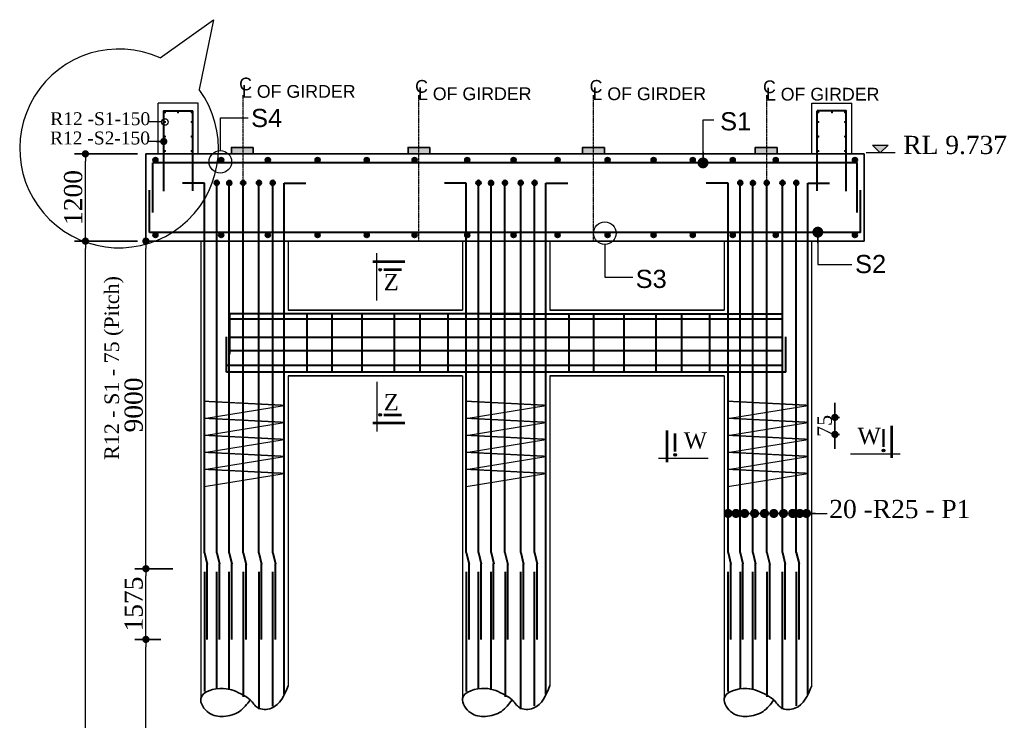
# Model space of a CAD drawing. Header units: millimetres. Extents: x -469201 to 35267, y 67768 to 197746.
# Drawn here: x -289392 to -275824, y 108994 to 118638 of the extents above; entities that cross this region are included whole.
import ezdxf

# ---------------------------------------------------------------- set-up
doc = ezdxf.new("R2010")
doc.units = ezdxf.units.MM
doc.header["$PDMODE"] = 2
doc.linetypes.add('CENTER', pattern=[2, 1.25, -0.25, 0.25, -0.25])
doc.linetypes.add('DASHEDX2', pattern=[38.1, 25.4, -12.7])
doc.layers.get('Defpoints').update_dxf_attribs({"lineweight": 13})
for name, color, linetype, lineweight in [('Abutment W Line', 30, 'Continuous', 18), ('Ber', 12, 'Continuous', 30), ('Binder', 136, 'Continuous', 15), ('BODER', 1, 'Continuous', 30), ('Center Line', 34, 'Continuous', 15), ('dim', 4, 'Continuous', 25), ('Dimision', 4, 'Continuous', 9), ('Pile', 11, 'Continuous', 15), ('Pire Line', 11, 'Continuous', 25), ('Reinf.', 12, 'Continuous', 30), ('Rod', 12, 'Continuous', 30), ('Text', 7, 'Continuous', 15)]:
    doc.layers.add(name, color=color, linetype=linetype, lineweight=lineweight)
doc.styles.add('ROMANS', font='arial.ttf', dxfattribs={"height": 200})
doc.styles.get("Standard").update_dxf_attribs({"font": 'times.ttf'})
doc.dimstyles.new('ISO-25', dxfattribs={"dimtxt": 175, "dimasz": 100, "dimexe": 65, "dimexo": 115.625, "dimgap": 40, "dimtad": 1, "dimtoh": 1, "dimdec": 0, "dimtxsty": 'Standard', "dimblk": 'DOT', "dimcen": 300, "dimclrd": 256, "dimclre": 256, "dimclrt": 256, "dimadec": 0, "dimazin": 0, "dimtfac": 1, "dimtdec": 0, "dimtix": 1, "dimtmove": 0, "dimatfit": 3, "dimldrblk": 'DOT', "dimfxl": 75, "dimlwd": -1, "dimarcsym": 0})

# ---------------------------------------------------------------- blocks, each defined once
blk = doc.blocks.new('_Dot')
at = {"color": 0, "linetype": 'ByBlock', "lineweight": -2}
blk.add_line((-0.5, 0), (-1, 0), dxfattribs=at)
at = {"color": 0, "linetype": 'ByBlock', "const_width": 0.5}
blk.add_lwpolyline([(-0.25, 0, 1), (0.25, 0, 1)], format="xyb", close=True, dxfattribs=at)
blk = doc.blocks.new('*D20')
at = {"layer": 'Defpoints', "color": 0, "ltscale": 3, "transparency": 16777216}
for p in [(-287657, 111091), (-287339, 111091), (-287334, 110119)]:
    blk.add_point(p, dxfattribs=at)
at = {"layer": 'Dimision', "color": 1, "lineweight": -2, "ltscale": 3, "transparency": 16777216}
for p, q in [((-287455, 111091), (-287807, 111091)), ((-287450, 110119), (-287807, 110119))]:
    blk.add_line(p, q, dxfattribs=at)
at = {"layer": 'Dimision', "ltscale": 3, "transparency": 16777216}
blk.add_line((-287657, 110219), (-287657, 110991), dxfattribs=at)
at = {"layer": 'Dimision', "ltscale": 3, "transparency": 16777216, "xscale": 100, "yscale": 100, "zscale": 100}
for p, rotation in [((-287657, 111091), 90), ((-287657, 110119), 270)]:
    blk.add_blockref('_Dot', p, dxfattribs=dict(at, rotation=rotation))
at = {"layer": 'Dimision', "ltscale": 3, "transparency": 16777216, "insert": (-287824, 110605), "char_height": 250, "attachment_point": 5, "rotation": 90}
blk.add_mtext('1575', dxfattribs=at)
blk = doc.blocks.new('*D22')
at = {"layer": 'Defpoints', "color": 0, "ltscale": 3, "transparency": 16777216}
for p in [(-287657, 110119), (-287334, 110119), (-287363, 105086)]:
    blk.add_point(p, dxfattribs=at)
at = {"layer": 'Dimision', "color": 1, "lineweight": -2, "ltscale": 3, "transparency": 16777216}
for p, q in [((-287450, 110119), (-287807, 110119)), ((-287479, 105086), (-287807, 105086))]:
    blk.add_line(p, q, dxfattribs=at)
at = {"layer": 'Dimision', "ltscale": 3, "transparency": 16777216}
blk.add_line((-287657, 105186), (-287657, 110019), dxfattribs=at)
at = {"layer": 'Dimision', "ltscale": 3, "transparency": 16777216, "xscale": 100, "yscale": 100, "zscale": 100}
for p, rotation in [((-287657, 110119), 90), ((-287657, 105086), 270)]:
    blk.add_blockref('_Dot', p, dxfattribs=dict(at, rotation=rotation))
at = {"layer": 'Dimision', "ltscale": 3, "transparency": 16777216, "insert": (-287824, 107603), "char_height": 250, "attachment_point": 5, "rotation": 90}
blk.add_mtext('8850', dxfattribs=at)
blk = doc.blocks.new('*D23')
at = {"layer": 'Defpoints', "color": 0, "ltscale": 3, "transparency": 16777216}
for p in [(-287657, 115594), (-287657, 115594), (-287172, 111091)]:
    blk.add_point(p, dxfattribs=at)
at = {"layer": 'Dimision', "ltscale": 3, "transparency": 16777216}
blk.add_line((-287657, 111191), (-287657, 115494), dxfattribs=at)
at = {"layer": 'Dimision', "color": 1, "lineweight": -2, "ltscale": 3, "transparency": 16777216}
for p, q in [((-287541, 115594), (-287507, 115594)), ((-287288, 111091), (-287807, 111091))]:
    blk.add_line(p, q, dxfattribs=at)
at = {"layer": 'Dimision', "ltscale": 3, "transparency": 16777216, "xscale": 100, "yscale": 100, "zscale": 100}
for p, rotation in [((-287657, 115594), 90), ((-287657, 111091), 270)]:
    blk.add_blockref('_Dot', p, dxfattribs=dict(at, rotation=rotation))
at = {"layer": 'Dimision', "ltscale": 3, "transparency": 16777216, "insert": (-287824, 113342), "char_height": 250, "attachment_point": 5, "rotation": 90}
blk.add_mtext('9000', dxfattribs=at)
blk = doc.blocks.new('*D25')
at = {"layer": 'Defpoints', "color": 0, "ltscale": 3, "transparency": 16777216}
for p in [(-288489, 115594), (-287657, 115594), (-286902, 92459)]:
    blk.add_point(p, dxfattribs=at)
at = {"layer": 'Dimision', "color": 1, "lineweight": -2, "ltscale": 3, "transparency": 16777216}
for p, q in [((-287773, 115594), (-288639, 115594)), ((-287018, 92459), (-288639, 92459))]:
    blk.add_line(p, q, dxfattribs=at)
at = {"layer": 'Dimision', "ltscale": 3, "transparency": 16777216}
blk.add_line((-288489, 92559), (-288489, 115494), dxfattribs=at)
at = {"layer": 'Dimision', "ltscale": 3, "transparency": 16777216, "xscale": 100, "yscale": 100, "zscale": 100}
for p, rotation in [((-288489, 115594), 90), ((-288489, 92459), 270)]:
    blk.add_blockref('_Dot', p, dxfattribs=dict(at, rotation=rotation))
at = {"layer": 'Dimision', "ltscale": 3, "transparency": 16777216, "insert": (-288656, 104026), "char_height": 250, "attachment_point": 5, "rotation": 90}
blk.add_mtext('42450', dxfattribs=at)
blk = doc.blocks.new('rod')
at = {"layer": 'Rod', "ltscale": 10, "const_width": 15}
blk.add_lwpolyline([(-7.5, 0, 1), (7.5, 0, 1)], format="xyb", close=True, dxfattribs=at)
blk = doc.blocks.new('*D88')
at = {"layer": 'Defpoints', "color": 0, "ltscale": 3, "transparency": 16777216}
for p in [(-278553, 113171), (-278553, 112937), (-278181, 112937)]:
    blk.add_point(p, dxfattribs=at)
at = {"layer": 'Pire Line', "linetype": 'Continuous', "ltscale": 3, "transparency": 16777216}
for p, q in [((-278181, 113271), (-278181, 113371)), ((-278181, 113171), (-278181, 112937)), ((-278181, 112837), (-278181, 112737))]:
    blk.add_line(p, q, dxfattribs=at)
at = {"layer": 'Pire Line', "linetype": 'Continuous', "lineweight": -2, "ltscale": 3, "transparency": 16777216}
for p, q in [((-278216, 113171), (-278116, 113171)), ((-278216, 112937), (-278116, 112937))]:
    blk.add_line(p, q, dxfattribs=at)
at = {"layer": 'Pire Line', "ltscale": 3, "transparency": 16777216, "xscale": 100, "yscale": 100, "zscale": 100}
for p, rotation in [((-278181, 113171), 270), ((-278181, 112937), 90)]:
    blk.add_blockref('_Dot', p, dxfattribs=dict(at, rotation=rotation))
at = {"layer": 'Pire Line', "ltscale": 3, "transparency": 16777216, "insert": (-278323, 113054), "char_height": 200, "attachment_point": 5, "rotation": 90}
blk.add_mtext('75', dxfattribs=at)
blk = doc.blocks.new('*D132')
at = {"layer": 'Defpoints', "color": 0, "ltscale": 3, "transparency": 16777216}
for p in [(-288489, 116794), (-287657, 116794), (-287657, 115594)]:
    blk.add_point(p, dxfattribs=at)
at = {"layer": 'Dimision', "color": 1, "lineweight": -2, "ltscale": 3, "transparency": 16777216}
for p, q in [((-287773, 116794), (-288639, 116794)), ((-287773, 115594), (-288639, 115594))]:
    blk.add_line(p, q, dxfattribs=at)
at = {"layer": 'Dimision', "ltscale": 3, "transparency": 16777216}
blk.add_line((-288489, 115694), (-288489, 116694), dxfattribs=at)
at = {"layer": 'Dimision', "ltscale": 3, "transparency": 16777216, "xscale": 100, "yscale": 100, "zscale": 100}
for p, rotation in [((-288489, 116794), 90), ((-288489, 115594), 270)]:
    blk.add_blockref('_Dot', p, dxfattribs=dict(at, rotation=rotation))
at = {"layer": 'Dimision', "ltscale": 3, "transparency": 16777216, "insert": (-288656, 116194), "char_height": 250, "attachment_point": 5, "rotation": 90}
blk.add_mtext('1200', dxfattribs=at)

msp = doc.modelspace()

# ---------------------------------------------------------------- hatches: boundary and pattern name
at = {"layer": 'Dimision', "ltscale": 5}
msp.add_hatch(color=256, dxfattribs=at).paths.add_polyline_path([(-277662.5, 116914.7), (-277450.4, 116914.7), (-277556.5, 116808.6)])
at = {"layer": 'Pire Line', "ltscale": 3}
h = msp.add_hatch(color=256, dxfattribs=at)
h.paths.add_polyline_path([(-286180.9, 116882.2), (-286330.9, 116882.2), (-286330.9, 116793.7), (-286180.9, 116793.7)])
h.paths.add_polyline_path([(-286330.9, 116882.2), (-286480.9, 116882.2), (-286480.9, 116793.7), (-286330.9, 116793.7)])
h = msp.add_hatch(color=256, dxfattribs=at)
h.paths.add_polyline_path([(-283752.1, 116882.2), (-283902.1, 116882.2), (-283902.1, 116793.7), (-283752.1, 116793.7)])
h.paths.add_polyline_path([(-283902.1, 116882.2), (-284052.1, 116882.2), (-284052.1, 116793.7), (-283902.1, 116793.7)])
h = msp.add_hatch(color=256, dxfattribs=at)
h.paths.add_polyline_path([(-281352.1, 116882.2), (-281502.1, 116882.2), (-281502.1, 116793.7), (-281352.1, 116793.7)])
h.paths.add_polyline_path([(-281502.1, 116882.2), (-281652.1, 116882.2), (-281652.1, 116793.7), (-281502.1, 116793.7)])
h = msp.add_hatch(color=256, dxfattribs=at)
h.paths.add_polyline_path([(-278975.5, 116882.2), (-279125.5, 116882.2), (-279125.5, 116793.7), (-278975.5, 116793.7)])
h.paths.add_polyline_path([(-279125.5, 116882.2), (-279275.5, 116882.2), (-279275.5, 116793.7), (-279125.5, 116793.7)])
h = msp.add_hatch(color=256, dxfattribs=at)
h.set_gradient(color1=(238, 17, 46), color2=(219, 15, 42), one_color=1, tint=0.46, name='INVCYLINDER')
h.paths.add_polyline_path([(-287560.5, 116708.7, 1), (-287490.6, 116708.7, 1)])
h = msp.add_hatch(color=256, dxfattribs=at)
h.set_gradient(color1=(238, 17, 46), color2=(219, 15, 42), one_color=1, tint=0.46, name='INVCYLINDER')
h.paths.add_polyline_path([(-286656.7, 116708.7, 1), (-286586.8, 116708.7, 1)])
h = msp.add_hatch(color=256, dxfattribs=at)
h.set_gradient(color1=(238, 17, 46), color2=(219, 15, 42), one_color=1, tint=0.46, name='INVCYLINDER')
h.paths.add_polyline_path([(-286014.7, 116708.7, 1), (-285944.8, 116708.7, 1)])
h = msp.add_hatch(color=256, dxfattribs=at)
h.set_gradient(color1=(238, 17, 46), color2=(219, 15, 42), one_color=1, tint=0.46, name='INVCYLINDER')
h.paths.add_polyline_path([(-285330.5, 116708.7, 1), (-285260.6, 116708.7, 1)])
h = msp.add_hatch(color=256, dxfattribs=at)
h.set_gradient(color1=(238, 17, 46), color2=(219, 15, 42), one_color=1, tint=0.46, name='INVCYLINDER')
h.paths.add_polyline_path([(-284655, 116708.7, 1), (-284585.2, 116708.7, 1)])
h = msp.add_hatch(color=256, dxfattribs=at)
h.set_gradient(color1=(238, 17, 46), color2=(219, 15, 42), one_color=1, tint=0.46, name='INVCYLINDER')
h.paths.add_polyline_path([(-283996.8, 116708.7, 1), (-283926.9, 116708.7, 1)])
h = msp.add_hatch(color=256, dxfattribs=at)
h.set_gradient(color1=(238, 17, 46), color2=(219, 15, 42), one_color=1, tint=0.46, name='INVCYLINDER')
h.paths.add_polyline_path([(-283271.6, 116708.7, 1), (-283201.7, 116708.7, 1)])
h = msp.add_hatch(color=256, dxfattribs=at)
h.set_gradient(color1=(238, 17, 46), color2=(219, 15, 42), one_color=1, tint=0.46, name='INVCYLINDER')
h.paths.add_polyline_path([(-282634.8, 116708.7, 1), (-282564.9, 116708.7, 1)])
h = msp.add_hatch(color=256, dxfattribs=at)
h.set_gradient(color1=(238, 17, 46), color2=(219, 15, 42), one_color=1, tint=0.46, name='INVCYLINDER')
h.paths.add_polyline_path([(-282029.1, 116708.7, 1), (-281959.2, 116708.7, 1)])
h = msp.add_hatch(color=256, dxfattribs=at)
h.set_gradient(color1=(238, 17, 46), color2=(219, 15, 42), one_color=1, tint=0.46, name='INVCYLINDER')
h.paths.add_polyline_path([(-281342.8, 116708.7, 1), (-281272.9, 116708.7, 1)])
h = msp.add_hatch(color=256, dxfattribs=at)
h.set_gradient(color1=(238, 17, 46), color2=(219, 15, 42), one_color=1, tint=0.46, name='INVCYLINDER')
h.paths.add_polyline_path([(-280708.8, 116708.7, 1), (-280638.9, 116708.7, 1)])
h = msp.add_hatch(color=256, dxfattribs=at)
h.set_gradient(color1=(238, 17, 46), color2=(219, 15, 42), one_color=1, tint=0.46, name='INVCYLINDER')
h.paths.add_polyline_path([(-280170.9, 116708.7, 1), (-280101, 116708.7, 1)])
h = msp.add_hatch(color=256, dxfattribs=at)
h.set_gradient(color1=(238, 17, 46), color2=(219, 15, 42), one_color=1, tint=0.46, name='INVCYLINDER')
h.paths.add_polyline_path([(-279620.4, 116708.7, 1), (-279550.5, 116708.7, 1)])
h = msp.add_hatch(color=256, dxfattribs=at)
h.set_gradient(color1=(238, 17, 46), color2=(219, 15, 42), one_color=1, tint=0.46, name='INVCYLINDER')
h.paths.add_polyline_path([(-279030.4, 116708.7, 1), (-278960.5, 116708.7, 1)])
h = msp.add_hatch(color=256, dxfattribs=at)
h.set_gradient(color1=(238, 17, 46), color2=(219, 15, 42), one_color=1, tint=0.46, name='INVCYLINDER')
h.paths.add_polyline_path([(-277941.4, 116708.7, 1), (-277871.5, 116708.7, 1)])
h = msp.add_hatch(color=256, dxfattribs=at)
h.set_gradient(color1=(238, 17, 46), color2=(219, 15, 42), one_color=1, tint=0.46, name='INVCYLINDER')
h.paths.add_polyline_path([(-286718.1, 116396.1, 1), (-286648.2, 116396.1, 1)])
h = msp.add_hatch(color=256, dxfattribs=at)
h.set_gradient(color1=(238, 17, 46), color2=(219, 15, 42), one_color=1, tint=0.46, name='INVCYLINDER')
h.paths.add_polyline_path([(-286545.1, 116394.2, 1), (-286475.2, 116394.2, 1)])
h = msp.add_hatch(color=256, dxfattribs=at)
h.set_gradient(color1=(238, 17, 46), color2=(219, 15, 42), one_color=1, tint=0.46, name='INVCYLINDER')
h.paths.add_polyline_path([(-286354.3, 116396.1, 1), (-286284.4, 116396.1, 1)])
h = msp.add_hatch(color=256, dxfattribs=at)
h.set_gradient(color1=(238, 17, 46), color2=(219, 15, 42), one_color=1, tint=0.46, name='INVCYLINDER')
h.paths.add_polyline_path([(-286138.2, 116396.1, 1), (-286068.3, 116396.1, 1)])
h = msp.add_hatch(color=256, dxfattribs=at)
h.set_gradient(color1=(238, 17, 46), color2=(219, 15, 42), one_color=1, tint=0.46, name='INVCYLINDER')
h.paths.add_polyline_path([(-285947.5, 116396.1, 1), (-285877.6, 116396.1, 1)])
h = msp.add_hatch(color=256, dxfattribs=at)
h.set_gradient(color1=(238, 17, 46), color2=(219, 15, 42), one_color=1, tint=0.46, name='INVCYLINDER')
h.paths.add_polyline_path([(-283117.2, 116396.1, 1), (-283047.3, 116396.1, 1)])
h = msp.add_hatch(color=256, dxfattribs=at)
h.set_gradient(color1=(238, 17, 46), color2=(219, 15, 42), one_color=1, tint=0.46, name='INVCYLINDER')
h.paths.add_polyline_path([(-282944.2, 116394.2, 1), (-282874.3, 116394.2, 1)])
h = msp.add_hatch(color=256, dxfattribs=at)
h.set_gradient(color1=(238, 17, 46), color2=(219, 15, 42), one_color=1, tint=0.46, name='INVCYLINDER')
h.paths.add_polyline_path([(-282753.4, 116396.1, 1), (-282683.5, 116396.1, 1)])
h = msp.add_hatch(color=256, dxfattribs=at)
h.set_gradient(color1=(238, 17, 46), color2=(219, 15, 42), one_color=1, tint=0.46, name='INVCYLINDER')
h.paths.add_polyline_path([(-282537.3, 116396.1, 1), (-282467.4, 116396.1, 1)])
h = msp.add_hatch(color=256, dxfattribs=at)
h.set_gradient(color1=(238, 17, 46), color2=(219, 15, 42), one_color=1, tint=0.46, name='INVCYLINDER')
h.paths.add_polyline_path([(-282346.6, 116396.1, 1), (-282276.7, 116396.1, 1)])
h = msp.add_hatch(color=256, dxfattribs=at)
h.set_gradient(color1=(238, 17, 46), color2=(219, 15, 42), one_color=1, tint=0.46, name='INVCYLINDER')
h.paths.add_polyline_path([(-279517.2, 116396.1, 1), (-279447.3, 116396.1, 1)])
h = msp.add_hatch(color=256, dxfattribs=at)
h.set_gradient(color1=(238, 17, 46), color2=(219, 15, 42), one_color=1, tint=0.46, name='INVCYLINDER')
h.paths.add_polyline_path([(-279344.2, 116394.2, 1), (-279274.3, 116394.2, 1)])
h = msp.add_hatch(color=256, dxfattribs=at)
h.set_gradient(color1=(238, 17, 46), color2=(219, 15, 42), one_color=1, tint=0.46, name='INVCYLINDER')
h.paths.add_polyline_path([(-279153.4, 116396.1, 1), (-279083.5, 116396.1, 1)])
h = msp.add_hatch(color=256, dxfattribs=at)
h.set_gradient(color1=(238, 17, 46), color2=(219, 15, 42), one_color=1, tint=0.46, name='INVCYLINDER')
h.paths.add_polyline_path([(-278937.3, 116396.1, 1), (-278867.4, 116396.1, 1)])
h = msp.add_hatch(color=256, dxfattribs=at)
h.set_gradient(color1=(238, 17, 46), color2=(219, 15, 42), one_color=1, tint=0.46, name='INVCYLINDER')
h.paths.add_polyline_path([(-278746.6, 116396.1, 1), (-278676.7, 116396.1, 1)])
h = msp.add_hatch(color=256, dxfattribs=at)
h.set_gradient(color1=(238, 17, 46), color2=(219, 15, 42), one_color=1, tint=0.46, name='INVCYLINDER')
h.paths.add_polyline_path([(-287560.5, 115678.7, -1), (-287490.6, 115678.7, -1)])
h = msp.add_hatch(color=256, dxfattribs=at)
h.set_gradient(color1=(238, 17, 46), color2=(219, 15, 42), one_color=1, tint=0.46, name='INVCYLINDER')
h.paths.add_polyline_path([(-286656.7, 115678.7, -1), (-286586.8, 115678.7, -1)])
h = msp.add_hatch(color=256, dxfattribs=at)
h.set_gradient(color1=(238, 17, 46), color2=(219, 15, 42), one_color=1, tint=0.46, name='INVCYLINDER')
h.paths.add_polyline_path([(-286014.7, 115678.7, -1), (-285944.8, 115678.7, -1)])
h = msp.add_hatch(color=256, dxfattribs=at)
h.set_gradient(color1=(238, 17, 46), color2=(219, 15, 42), one_color=1, tint=0.46, name='INVCYLINDER')
h.paths.add_polyline_path([(-285330.5, 115678.7, -1), (-285260.6, 115678.7, -1)])
h = msp.add_hatch(color=256, dxfattribs=at)
h.set_gradient(color1=(238, 17, 46), color2=(219, 15, 42), one_color=1, tint=0.46, name='INVCYLINDER')
h.paths.add_polyline_path([(-284655, 115678.7, -1), (-284585.2, 115678.7, -1)])
h = msp.add_hatch(color=256, dxfattribs=at)
h.set_gradient(color1=(238, 17, 46), color2=(219, 15, 42), one_color=1, tint=0.46, name='INVCYLINDER')
h.paths.add_polyline_path([(-283996.8, 115678.7, -1), (-283926.9, 115678.7, -1)])
h = msp.add_hatch(color=256, dxfattribs=at)
h.set_gradient(color1=(238, 17, 46), color2=(219, 15, 42), one_color=1, tint=0.46, name='INVCYLINDER')
h.paths.add_polyline_path([(-283271.6, 115678.7, -1), (-283201.7, 115678.7, -1)])
h = msp.add_hatch(color=256, dxfattribs=at)
h.set_gradient(color1=(238, 17, 46), color2=(219, 15, 42), one_color=1, tint=0.46, name='INVCYLINDER')
h.paths.add_polyline_path([(-282634.8, 115678.7, -1), (-282564.9, 115678.7, -1)])
h = msp.add_hatch(color=256, dxfattribs=at)
h.set_gradient(color1=(238, 17, 46), color2=(219, 15, 42), one_color=1, tint=0.46, name='INVCYLINDER')
h.paths.add_polyline_path([(-282029.1, 115678.7, -1), (-281959.2, 115678.7, -1)])
h = msp.add_hatch(color=256, dxfattribs=at)
h.set_gradient(color1=(238, 17, 46), color2=(219, 15, 42), one_color=1, tint=0.46, name='INVCYLINDER')
h.paths.add_polyline_path([(-281342.8, 115678.7, -1), (-281272.9, 115678.7, -1)])
h = msp.add_hatch(color=256, dxfattribs=at)
h.set_gradient(color1=(238, 17, 46), color2=(219, 15, 42), one_color=1, tint=0.46, name='INVCYLINDER')
h.paths.add_polyline_path([(-280708.8, 115678.7, -1), (-280638.9, 115678.7, -1)])
h = msp.add_hatch(color=256, dxfattribs=at)
h.set_gradient(color1=(238, 17, 46), color2=(219, 15, 42), one_color=1, tint=0.46, name='INVCYLINDER')
h.paths.add_polyline_path([(-280170.9, 115678.7, -1), (-280101, 115678.7, -1)])
h = msp.add_hatch(color=256, dxfattribs=at)
h.set_gradient(color1=(238, 17, 46), color2=(219, 15, 42), one_color=1, tint=0.46, name='INVCYLINDER')
h.paths.add_polyline_path([(-279620.4, 115678.7, -1), (-279550.5, 115678.7, -1)])
h = msp.add_hatch(color=256, dxfattribs=at)
h.set_gradient(color1=(238, 17, 46), color2=(219, 15, 42), one_color=1, tint=0.46, name='INVCYLINDER')
h.paths.add_polyline_path([(-279030.4, 115678.7, -1), (-278960.5, 115678.7, -1)])
h = msp.add_hatch(color=256, dxfattribs=at)
h.set_gradient(color1=(238, 17, 46), color2=(219, 15, 42), one_color=1, tint=0.46, name='INVCYLINDER')
h.paths.add_polyline_path([(-277941.4, 115678.7, -1), (-277871.5, 115678.7, -1)])
at = {"layer": 'Text'}
for points in [[(-284416.2, 115201, 1), (-284452.1, 115201, 1)], [(-284416.2, 113205.8, -1), (-284452.1, 113205.8, -1)], [(-280378.6, 112673.3, 1), (-280378.6, 112637.5, 1)], [(-277512.6, 112734.7, -1), (-277512.6, 112698.8, -1)]]:
    msp.add_hatch(color=256, dxfattribs=at).paths.add_polyline_path(points)

# ---------------------------------------------------------------- linework, layer by layer
at = {"layer": 'Abutment W Line'}
for p, q in [((-287487.1, 116793.7), (-287487.1, 117490.5)), ((-286937.1, 117490.5), (-287487.1, 117490.5)), ((-286937.1, 116793.7), (-286937.1, 117490.5)), ((-278499.8, 116793.7), (-278499.8, 117490.5)), ((-278499.8, 117490.5), (-277949.8, 117490.5)), ((-277949.8, 116793.7), (-277949.8, 117490.5))]:
    msp.add_line(p, q, dxfattribs=at)
at = {"layer": 'Ber', "ltscale": 0.02}
for points in [[(-287412.1, 116280.6), (-287412.1, 117385.5), (-287012.1, 117385.5)], [(-287012.1, 116286.5), (-287012.1, 117385.5)], [(-278424.8, 116286.5), (-278424.8, 117385.5)], [(-278024.8, 116280.6), (-278024.8, 117385.5), (-278424.8, 117385.5)]]:
    msp.add_lwpolyline(points, dxfattribs=at)
at = {"layer": 'Binder', "linetype": 'DASHEDX2', "ltscale": 0.007}
for p, q in [((-285755.5, 113335), (-286853.5, 113390.6)), ((-282154.6, 113335.5), (-283252.6, 113391.1)), ((-278554.6, 113335.5), (-279652.6, 113391.1)), ((-285755.5, 113101.2), (-286853.5, 113156.8)), ((-282154.6, 113101.7), (-283252.6, 113157.3)), ((-278554.6, 113101.7), (-279652.6, 113157.3)), ((-285755.5, 112867.4), (-286853.5, 112923)), ((-282154.6, 112867.9), (-283252.6, 112923.4)), ((-278554.6, 112867.9), (-279652.6, 112923.4)), ((-285755.5, 112633.6), (-286853.5, 112689.2)), ((-282154.6, 112634.1), (-283252.6, 112689.6)), ((-278554.6, 112634.1), (-279652.6, 112689.6)), ((-285755.5, 112399.8), (-286853.5, 112455.4)), ((-282154.6, 112400.3), (-283252.6, 112455.8)), ((-278554.6, 112400.3), (-279652.6, 112455.8))]:
    msp.add_line(p, q, dxfattribs=at)
at = {"layer": 'Binder', "ltscale": 5}
for p, q in [((-286853.5, 113156.8), (-285755.5, 113335)), ((-283252.6, 113157.3), (-282154.6, 113335.5)), ((-279652.6, 113157.3), (-278554.6, 113335.5)), ((-286853.5, 112923), (-285755.5, 113101.2)), ((-283252.6, 112923.4), (-282154.6, 113101.7)), ((-279652.6, 112923.4), (-278554.6, 113101.7)), ((-286853.5, 112689.2), (-285755.5, 112867.4)), ((-283252.6, 112689.6), (-282154.6, 112867.9)), ((-279652.6, 112689.6), (-278554.6, 112867.9)), ((-286853.5, 112455.4), (-285755.5, 112633.6)), ((-283252.6, 112455.8), (-282154.6, 112634.1)), ((-279652.6, 112455.8), (-278554.6, 112634.1)), ((-286853.5, 112221.5), (-285755.5, 112399.8)), ((-283252.6, 112222), (-282154.6, 112400.3)), ((-279652.6, 112222), (-278554.6, 112400.3))]:
    msp.add_line(p, q, dxfattribs=at)
at = {"layer": 'BODER', "color": 7, "lineweight": 9, "ltscale": 5}
msp.add_lwpolyline([(-287462.6, 118114.4), (-286726, 118637.8), (-286923.6, 117677.4)], dxfattribs=at)
msp.add_arc((-288025.6, 116869.1), 1366.6, 65.67278, 36.25945, dxfattribs=at)
at = {"layer": 'Center Line', "linetype": 'CENTER'}
for p, q in [((-286319.3, 115593.7), (-286319.3, 117603)), ((-283902.1, 115593.7), (-283902.1, 117603)), ((-281502.1, 115593.7), (-281502.1, 117603)), ((-279118.5, 115593.7), (-279118.5, 117603))]:
    msp.add_line(p, q, dxfattribs=at)
at = {"layer": 'dim', "ltscale": 30}
for points in [[(-285700.3, 109481.9), (-285930.2, 109173.5), (-286120.1, 109181), (-286221.3, 109287), (-286318.6, 109352.8), (-286592.9, 109444.6), (-286902.6, 109307.3), (-286790.5, 109108.6), (-286587.6, 109060.8), (-286368.5, 109129.5), (-286221.3, 109287)], [(-282102.1, 109483.9), (-282329.7, 109174), (-282519.6, 109181.4), (-282620.8, 109287.4), (-282718.1, 109353.3), (-282992.4, 109445.1), (-283302.1, 109307.8), (-283190, 109109), (-282987.1, 109061.3), (-282768, 109130), (-282620.8, 109287.4)], [(-278500.2, 109482.8), (-278730.4, 109172.9), (-278920.3, 109180.4), (-279021.5, 109286.3), (-279118.9, 109352.2), (-279393.1, 109444), (-279702.8, 109306.7), (-279590.7, 109107.9), (-279387.8, 109060.2), (-279168.8, 109128.9), (-279021.5, 109286.3)]]:
    msp.add_spline(points, degree=3, dxfattribs=at)
at = {"layer": 'Dimision', "lineweight": 20}
msp.add_line((-287439.9, 117232.1), (-287620.8, 117232.1), dxfattribs=at)
at = {"layer": 'Dimision', "ltscale": 5}
for p, q in [((-286633, 116838.1), (-286633, 117287.1)), ((-286633, 117287.1), (-286251, 117287.1)), ((-279994.2, 117262.9), (-279847.8, 117262.9)), ((-277353.3, 116808.6), (-277750.1, 116808.6)), ((-281344.2, 115549.2), (-281344.2, 115100.3)), ((-278415.2, 115274.2), (-277946.6, 115274.2)), ((-281344.2, 115100.3), (-280962.2, 115100.3)), ((-278288.3, 111850.8), (-278288.3, 111850.8)), ((-278288.3, 111850.8), (-278288.3, 111850.8))]:
    msp.add_line(p, q, dxfattribs=at)
at = {"layer": 'Dimision', "ltscale": 3}
for p, q in [((-284482.3, 114779), (-284482.3, 115429.9)), ((-284482.3, 113661), (-284482.3, 112976.9))]:
    msp.add_line(p, q, dxfattribs=at)
at = {"layer": 'Dimision', "ltscale": 5}
msp.add_lwpolyline([(-277662.5, 116914.7), (-277450.4, 116914.7), (-277556.5, 116808.6)], close=True, dxfattribs=at)
at = {"layer": 'Dimision', "lineweight": 20}
msp.add_circle((-287395, 117232.1), 44.9, dxfattribs=at)
at = {"layer": 'Dimision', "ltscale": 5}
for centre in [(-286633, 116683.3), (-281344.2, 115704.1)]:
    msp.add_circle(centre, 154.8, dxfattribs=at)
at = {"layer": 'Pile', "ltscale": 3}
for p, q in [((-286902.1, 115593.7), (-286902.1, 109268.4)), ((-286902.1, 115593.7), (-286902.1, 109268.4)), ((-285702.1, 115593.7), (-285702.2, 114643.7)), ((-283302.1, 115593.7), (-283302.1, 114643.7)), ((-282102.1, 115593.7), (-282102.2, 114643.7)), ((-279702.1, 115593.7), (-279702.1, 114643.7)), ((-278502.1, 115593.7), (-278502.5, 109477.3)), ((-285702.2, 113743.7), (-285702.4, 109477)), ((-283302.1, 113743.7), (-283302.1, 109272)), ((-283302.1, 113743.7), (-283302.1, 109272)), ((-282102.2, 113743.7), (-282102.5, 109483)), ((-282102.1, 113743.7), (-282102.1, 109483.9)), ((-279702.1, 113743.7), (-279702.1, 109266.5)), ((-279702.1, 113743.7), (-279702.1, 109266.5))]:
    msp.add_line(p, q, dxfattribs=at)
at = {"layer": 'Pire Line', "ltscale": 3}
for p, q in [((-287657, 116793.7), (-277779.9, 116793.7)), ((-287657, 115593.7), (-287657, 116793.7)), ((-277779.9, 115593.7), (-277779.9, 116793.7)), ((-277779.9, 115593.7), (-277779.9, 116793.7)), ((-287657, 115593.7), (-277779.9, 115593.7)), ((-285702.2, 114643.7), (-283302.1, 114643.7)), ((-282102.2, 114643.7), (-279702.1, 114643.7)), ((-285702.2, 113743.7), (-283302.1, 113743.7)), ((-282102.2, 113743.7), (-279702.1, 113743.7))]:
    msp.add_line(p, q, dxfattribs=at)
at = {"layer": 'Pire Line', "ltscale": 5}
for points in [[(-286180.9, 116882.2), (-286480.9, 116882.2), (-286480.9, 116793.7), (-286180.9, 116793.7)], [(-283752.1, 116882.2), (-284052.1, 116882.2), (-284052.1, 116793.7), (-283752.1, 116793.7)], [(-281352.1, 116882.2), (-281652.1, 116882.2), (-281652.1, 116793.7), (-281352.1, 116793.7)], [(-278975.5, 116882.2), (-279275.5, 116882.2), (-279275.5, 116793.7), (-278975.5, 116793.7)]]:
    msp.add_lwpolyline(points, close=True, dxfattribs=at)
at = {"layer": 'Pire Line', "color": 1, "ltscale": 3}
for centre in [(-287525.5, 116708.7), (-286621.8, 116708.7), (-285979.7, 116708.7), (-285295.6, 116708.7), (-284620.1, 116708.7), (-283961.8, 116708.7), (-283236.7, 116708.7), (-282599.9, 116708.7), (-281994.2, 116708.7), (-281307.8, 116708.7), (-280673.9, 116708.7), (-280135.9, 116708.7), (-279585.5, 116708.7), (-278995.5, 116708.7), (-277906.4, 116708.7), (-286683.1, 116396.1), (-286510.2, 116394.2), (-286319.3, 116396.1), (-286103.2, 116396.1), (-285912.5, 116396.1), (-283082.3, 116396.1), (-282909.3, 116394.2), (-282718.5, 116396.1), (-282502.3, 116396.1), (-282311.7, 116396.1), (-279482.3, 116396.1), (-279309.3, 116394.2), (-279118.5, 116396.1), (-278902.3, 116396.1), (-278711.7, 116396.1), (-287525.5, 115678.7), (-286621.8, 115678.7), (-285979.7, 115678.7), (-285295.6, 115678.7), (-284620.1, 115678.7), (-283961.8, 115678.7), (-283236.7, 115678.7), (-282599.9, 115678.7), (-281994.2, 115678.7), (-281307.8, 115678.7), (-280673.9, 115678.7), (-280135.9, 115678.7), (-279585.5, 115678.7), (-278995.5, 115678.7), (-277906.4, 115678.7)]:
    msp.add_circle(centre, 34.9, dxfattribs=at)
at = {"layer": 'Reinf.', "ltscale": 5}
for p, q in [((-286851.4, 116390.2), (-287151.4, 116390.2)), ((-286683.1, 111311.2), (-286683.1, 116396.1)), ((-286510.2, 111311.2), (-286510.2, 116394.2)), ((-286319.3, 111311.2), (-286319.3, 116396.1)), ((-286103.2, 111311.2), (-286103.2, 116396.1)), ((-285755.5, 116390.2), (-285455.5, 116390.2)), ((-283250.5, 116390.2), (-283550.5, 116390.2)), ((-283082.3, 111311.6), (-283082.3, 116396.1)), ((-282909.3, 111311.6), (-282909.3, 116394.2)), ((-282718.5, 111311.6), (-282718.5, 116396.1)), ((-282502.3, 111311.6), (-282502.3, 116396.1)), ((-282154.6, 116390.2), (-281854.6, 116390.2)), ((-279650.5, 116390.2), (-279950.5, 116390.2)), ((-279482.3, 111311.6), (-279482.3, 116396.1)), ((-279309.3, 111311.6), (-279309.3, 116394.2)), ((-279118.5, 111311.6), (-279118.5, 116396.1)), ((-278902.3, 111311.6), (-278902.3, 116396.1)), ((-278554.6, 116390.2), (-278254.6, 116390.2)), ((-286851.4, 111311.2), (-286812.6, 111152.6)), ((-286683.1, 111311.2), (-286646.8, 111159.2)), ((-286510.2, 111311.2), (-286473.9, 111159.2)), ((-286319.3, 111311.2), (-286278.5, 111147.4)), ((-286103.2, 111311.2), (-286065.1, 111154.4)), ((-285912.5, 111311.2), (-285875.6, 111157.6)), ((-283250.5, 111311.6), (-283211.7, 111153)), ((-283082.3, 111311.6), (-283046, 111159.6)), ((-282909.3, 111311.6), (-282873, 111159.6)), ((-282718.5, 111311.6), (-282677.6, 111147.9)), ((-282502.3, 111311.6), (-282464.2, 111154.8)), ((-282311.7, 111311.6), (-282274.8, 111158.1)), ((-279650.5, 111311.6), (-279611.7, 111153)), ((-279482.3, 111311.6), (-279446, 111159.6)), ((-279309.3, 111311.6), (-279273, 111159.6)), ((-279118.5, 111311.6), (-279077.6, 111147.9)), ((-278902.3, 111311.6), (-278864.2, 111154.8)), ((-278711.7, 111311.6), (-278674.8, 111158.1)), ((-286812.6, 110118.8), (-286812.6, 111152.6)), ((-286646.8, 110118.8), (-286646.8, 111159.2)), ((-286475.8, 110118.8), (-286475.8, 111164.3)), ((-286278.5, 110118.8), (-286278.5, 111147.4)), ((-286065.1, 110118.8), (-286065.1, 111154.4)), ((-285875.6, 110118.8), (-285875.6, 111157.6)), ((-283211.7, 110119.3), (-283211.7, 111153)), ((-283046, 110119.3), (-283046, 111159.6)), ((-282874.9, 110119.3), (-282874.9, 111164.8)), ((-282677.6, 110119.3), (-282677.6, 111147.9)), ((-282464.2, 110119.3), (-282464.2, 111154.8)), ((-282274.8, 110119.3), (-282274.8, 111158.1)), ((-279611.7, 110119.3), (-279611.7, 111153)), ((-279446, 110119.3), (-279446, 111159.6)), ((-279274.9, 110119.3), (-279274.9, 111164.8)), ((-279077.6, 110119.3), (-279077.6, 111147.9)), ((-278864.2, 110119.3), (-278864.2, 111154.8)), ((-278674.8, 110119.3), (-278674.8, 111158.1)), ((-286848.1, 109403.9), (-286848.1, 111049.5)), ((-286682.4, 109443.8), (-286682.4, 111049.5)), ((-286511.4, 109424.4), (-286511.4, 111049.5)), ((-286314.1, 109329.7), (-286314.1, 111049.5)), ((-286100.6, 109159.9), (-286100.6, 111049.5)), ((-285911.2, 109203.2), (-285911.2, 111049.5)), ((-283247.2, 109404.4), (-283247.2, 111049.9)), ((-283081.5, 109444.2), (-283081.5, 111049.9)), ((-282910.5, 109424.9), (-282910.5, 111049.9)), ((-282713.2, 109330.1), (-282713.2, 111049.9)), ((-282499.7, 109160.4), (-282499.7, 111049.9)), ((-282310.3, 109203.6), (-282310.3, 111049.9)), ((-279647.2, 109404.4), (-279647.2, 111049.9)), ((-279481.5, 109444.2), (-279481.5, 111049.9)), ((-279310.5, 109424.9), (-279310.5, 111049.9)), ((-279113.2, 109330.1), (-279113.2, 111049.9)), ((-278899.7, 109160.4), (-278899.7, 111049.9)), ((-278710.3, 109203.6), (-278710.3, 111049.9))]:
    msp.add_line(p, q, dxfattribs=at)
for points in [[(-286851.4, 111311.2), (-286851.4, 116390.2)], [(-285912.5, 111311.2), (-285912.5, 116396.1)], [(-285755.5, 109360.8), (-285755.5, 116390.2)], [(-283250.5, 111311.6), (-283250.5, 116390.2)], [(-282311.7, 111311.6), (-282311.7, 116396.1)], [(-282154.6, 109361.3), (-282154.6, 116390.2)], [(-279650.5, 111311.6), (-279650.5, 116390.2)], [(-278711.7, 111311.6), (-278711.7, 116396.1)], [(-278554.6, 109361.3), (-278554.6, 116390.2)]]:
    msp.add_lwpolyline(points, dxfattribs=at)
at = {"layer": 'Rod', "ltscale": 0.1}
for p, q in [((-277876.4, 116669.8), (-287560.5, 116669.8)), ((-287560.5, 115986.6), (-287560.5, 116669.8)), ((-277876.4, 115986.6), (-277876.4, 116669.8)), ((-287607, 115714.6), (-287607, 116295.3)), ((-277829.9, 115714.6), (-277829.9, 116295.3)), ((-277829.9, 115714.6), (-287607, 115714.6)), ((-282500.6, 114592.7), (-286503.7, 114592.7)), ((-286503.7, 114038.7), (-286503.7, 114592.7)), ((-278902.3, 114519.6), (-286503.7, 114519.6)), ((-285442.5, 114592.7), (-285442.5, 113793.5)), ((-285100, 114592.7), (-285100, 113793.5)), ((-284685, 114592.7), (-284685, 113793.5)), ((-284241.9, 114592.7), (-284241.9, 113793.5)), ((-283891, 114592.7), (-283891, 113793.5)), ((-283505.6, 114592.7), (-283505.6, 113793.5)), ((-278900.6, 114592.2), (-282903.8, 114592.2)), ((-281842.5, 114592.2), (-281842.5, 113793)), ((-281500, 114592.2), (-281500, 113793)), ((-281085, 114592.2), (-281085, 113793)), ((-280641.9, 114592.2), (-280641.9, 113793)), ((-280291, 114592.2), (-280291, 113793)), ((-279905.7, 114592.2), (-279905.7, 113793)), ((-278900.6, 114038.2), (-278900.6, 114592.2)), ((-286550.2, 113793.5), (-286550.2, 114280.6)), ((-278902.3, 114271.7), (-286503.7, 114271.7)), ((-278854.1, 113793), (-278854.1, 114280)), ((-278902.3, 114085.5), (-286503.7, 114085.5)), ((-278902.3, 113882.5), (-286550.2, 113882.5)), ((-282454.1, 113793.5), (-286550.2, 113793.5)), ((-278854.1, 113793), (-282950.2, 113793))]:
    msp.add_line(p, q, dxfattribs=at)
at = {"layer": 'Text'}
for p, q in [((-277967.8, 112668.6), (-277283.7, 112668.6)), ((-279923.3, 112607.3), (-280607.5, 112607.3))]:
    msp.add_line(p, q, dxfattribs=at)
at = {"layer": 'Text', "const_width": 35.9}
for points in [[(-284537.1, 115311.2), (-284094.8, 115311.2)], [(-284388.6, 115201), (-284139.1, 115201)], [(-284388.6, 113205.8), (-284139.1, 113205.8)], [(-284537.1, 113095.5), (-284094.8, 113095.5)], [(-277512.6, 112762.3), (-277512.6, 113011.8)], [(-277402.3, 112613.8), (-277402.3, 113056.1)], [(-280488.8, 112552.4), (-280488.8, 112994.8)], [(-280378.6, 112700.9), (-280378.6, 112950.4)]]:
    msp.add_lwpolyline(points, dxfattribs=at)
at = {"layer": 'Text'}
for centre in [(-284434.1, 115201), (-284434.1, 113205.8), (-280378.6, 112655.4), (-277512.6, 112716.8)]:
    msp.add_circle(centre, 17.9, dxfattribs=at)

# ---------------------------------------------------------------- block references
at = {"layer": 'Text', "xscale": -1, "rotation": 269.9999999999778}
for p in [(-287395, 117366), (-287215.1, 117366), (-287028.6, 117366), (-287395, 117232.1), (-287028.6, 117232.1), (-287395, 117032.1), (-287028.6, 117032.1), (-287395, 116832.1), (-287028.6, 116832.1)]:
    msp.add_blockref('rod', p, dxfattribs=at)
at = {"layer": 'Text', "rotation": 90.00000000002224}
for p in [(-278408.3, 117366), (-278221.8, 117366), (-278041.9, 117366), (-278408.3, 117232.1), (-278041.9, 117232.1), (-278408.3, 117032.1), (-278041.9, 117032.1), (-278408.3, 116832.1), (-278041.9, 116832.1)]:
    msp.add_blockref('rod', p, dxfattribs=at)

# ---------------------------------------------------------------- texts
at = {"layer": 'Dimision', "ltscale": 3, "insert": (-288094.3, 113850.4), "char_height": 200, "attachment_point": 5, "rotation": 90}
msp.add_mtext('R12 - S1 - 75 (Pitch)', dxfattribs=at)
at = {"layer": 'Text'}
for s, p in [('R12 -S1-150', (-288971.7, 117188.8)), ('R12 -S2-150', (-288974.2, 116923.9))]:
    msp.add_text(s, height=176.947, rotation=360, dxfattribs=at).set_placement(p)
for s, height, p in [('RL 9.737', 250, (-277240, 116792)), ('Z', 224.2, (-284386, 114920)), ('Z', 224.2, (-284386, 113267.7)), ('W', 224.2, (-277869.5, 112803.5)), ('W', 224.2, (-280259.6, 112742.1)), ('20 -R25 - P1', 250, (-278258.3, 111786.8))]:
    msp.add_text(s, height=height, dxfattribs=at).set_placement(p)
at = {"layer": 'Text', "attachment_point": 1, "style": 'ROMANS'}
for s, insert, char_height, width in [('C', (-286374.7, 117842.2), 175, 8235.459), ('C', (-283954.6, 117809.7), 175, 8235.459), ('C', (-281554.6, 117809.7), 175, 8235.459), ('C', (-279169.8, 117803.9), 175, 8235.459), ('L OF GIRDER', (-286335.3, 117740.2), 175, 8235.459), ('L OF GIRDER', (-283915.2, 117707.7), 175, 8235.459), ('L OF GIRDER', (-281515.2, 117707.7), 175, 8235.459), ('L OF GIRDER', (-279130.4, 117701.9), 175, 8235.459), ('S4', (-286210.3, 117412.2), 250, 8235.459), ('S1', (-279759.4, 117366.7), 250, 7913.286), ('S2', (-277903.8, 115404.6), 250, 8235.459), ('S3', (-280921.5, 115200.5), 250, 8235.459)]:
    msp.add_mtext(s, dxfattribs=dict(at, insert=insert, char_height=char_height, width=width))

# ---------------------------------------------------------------- dimensions: what is measured, and where the dimension line sits
at = {"layer": 'Dimision', "ltscale": 3}
dim = msp.add_linear_dim(base=(-288488.9, 116793.7), p1=(-287657, 115593.7), p2=(-287657, 116793.7), angle=90, dimstyle='ISO-25', override={"dimtxt": 250, "dimexe": 150, "dimclre": 1, "dimtmove": 1}, dxfattribs=at)
dim.commit()
dim.dimension.update_dxf_attribs({"geometry": '*D132', "text_midpoint": (-288656, 116193.7)})
for base, p1, p2, text, picture, middle in [((-288488.9, 115593.7), (-286902.1, 92459), (-287657, 115593.7), '42450', '*D25', (-288656, 104026.4)), ((-287657, 111090.7), (-287334, 110119.3), (-287339.4, 111090.7), '1575', '*D20', (-287824.5, 110605)), ((-287657, 110119.3), (-287363.2, 105086), (-287334, 110119.3), '8850', '*D22', (-287824.1, 107602.6))]:
    dim = msp.add_linear_dim(base=base, p1=p1, p2=p2, angle=90, text=text, dimstyle='ISO-25', override={"dimtxt": 250, "dimexe": 150, "dimclre": 1}, dxfattribs=at)
    dim.commit()
    dim.dimension.update_dxf_attribs({"geometry": picture, "text_midpoint": middle})
dim = msp.add_linear_dim(base=(-287657, 115593.7), p1=(-287171.9, 111090.7), p2=(-287657, 115593.7), angle=90, text='9000', dimstyle='ISO-25', override={"dimtxt": 250, "dimexe": 150, "dimclre": 1}, dxfattribs=at)
dim.commit()
dim.dimension.update_dxf_attribs({"geometry": '*D23', "text_midpoint": (-287657, 113342.2), "dimtype": 160})
at = {"layer": 'Pire Line', "ltscale": 3}
dim = msp.add_linear_dim(base=(-278181, 112936.8), p1=(-278552.7, 113170.6), p2=(-278552.7, 112936.8), angle=90, text='75', dimstyle='ISO-25', override={"dimtxt": 200, "dimfxl": 35, "dimfxlon": 1, "dimarcsym": 2}, dxfattribs=at)
dim.commit()
dim.dimension.update_dxf_attribs({"geometry": '*D88', "text_midpoint": (-278323, 113053.7)})

# ---------------------------------------------------------------- leaders
at = {"layer": 'Dimision', "ltscale": 5}
for points, override in [([(-279994.9, 116669.8), (-279994.2, 117262.9)], {"dimasz": 150, "dimtad": 0}), ([(-278415.9, 115717.6), (-278415.2, 115274.2)], {"dimasz": 150, "dimtad": 0}), ([(-279650.7, 111850.8), (-278788.6, 111850.8)], {"dimasz": 125, "dimtad": 0}), ([(-279541, 111850.8), (-278679, 111850.8)], {"dimasz": 125, "dimtad": 0}), ([(-279423.3, 111850.8), (-278561.3, 111850.8)], {"dimasz": 125, "dimtad": 0}), ([(-279286.1, 111850.8), (-278424, 111850.8)], {"dimasz": 125, "dimtad": 0}), ([(-279150.3, 111850.8), (-278288.3, 111850.8)], {"dimasz": 125, "dimtad": 0}), ([(-279021, 111850.8), (-278288.3, 111850.8)], {"dimasz": 125, "dimtad": 0}), ([(-278888.5, 111850.8), (-278288.3, 111850.8)], {"dimasz": 125, "dimtad": 0}), ([(-278762.6, 111850.8), (-278288.3, 111850.8)], {"dimasz": 125, "dimtad": 0}), ([(-278756.5, 111850.8), (-278288.3, 111850.8)], {"dimasz": 125, "dimtad": 0}), ([(-278756.5, 111850.8), (-278288.3, 111850.8)], {"dimasz": 125, "dimtad": 0}), ([(-278664.5, 111850.8), (-278288.3, 111850.8)], {"dimasz": 125, "dimtad": 0}), ([(-278664.5, 111850.8), (-278288.3, 111850.8)], {"dimasz": 125, "dimtad": 0}), ([(-278572.5, 111850.8), (-278288.3, 111850.8)], {"dimasz": 125, "dimtad": 0})]:
    msp.add_leader(points, dimstyle='ISO-25', override=override, dxfattribs=at)
at = {"layer": 'Dimision', "lineweight": 20}
msp.add_leader([(-287411.6, 116964.3), (-287624.2, 116964.3)], dimstyle='ISO-25', override={"dimasz": 100, "dimtad": 0}, dxfattribs=at)

doc.saveas('drawing.dxf')
